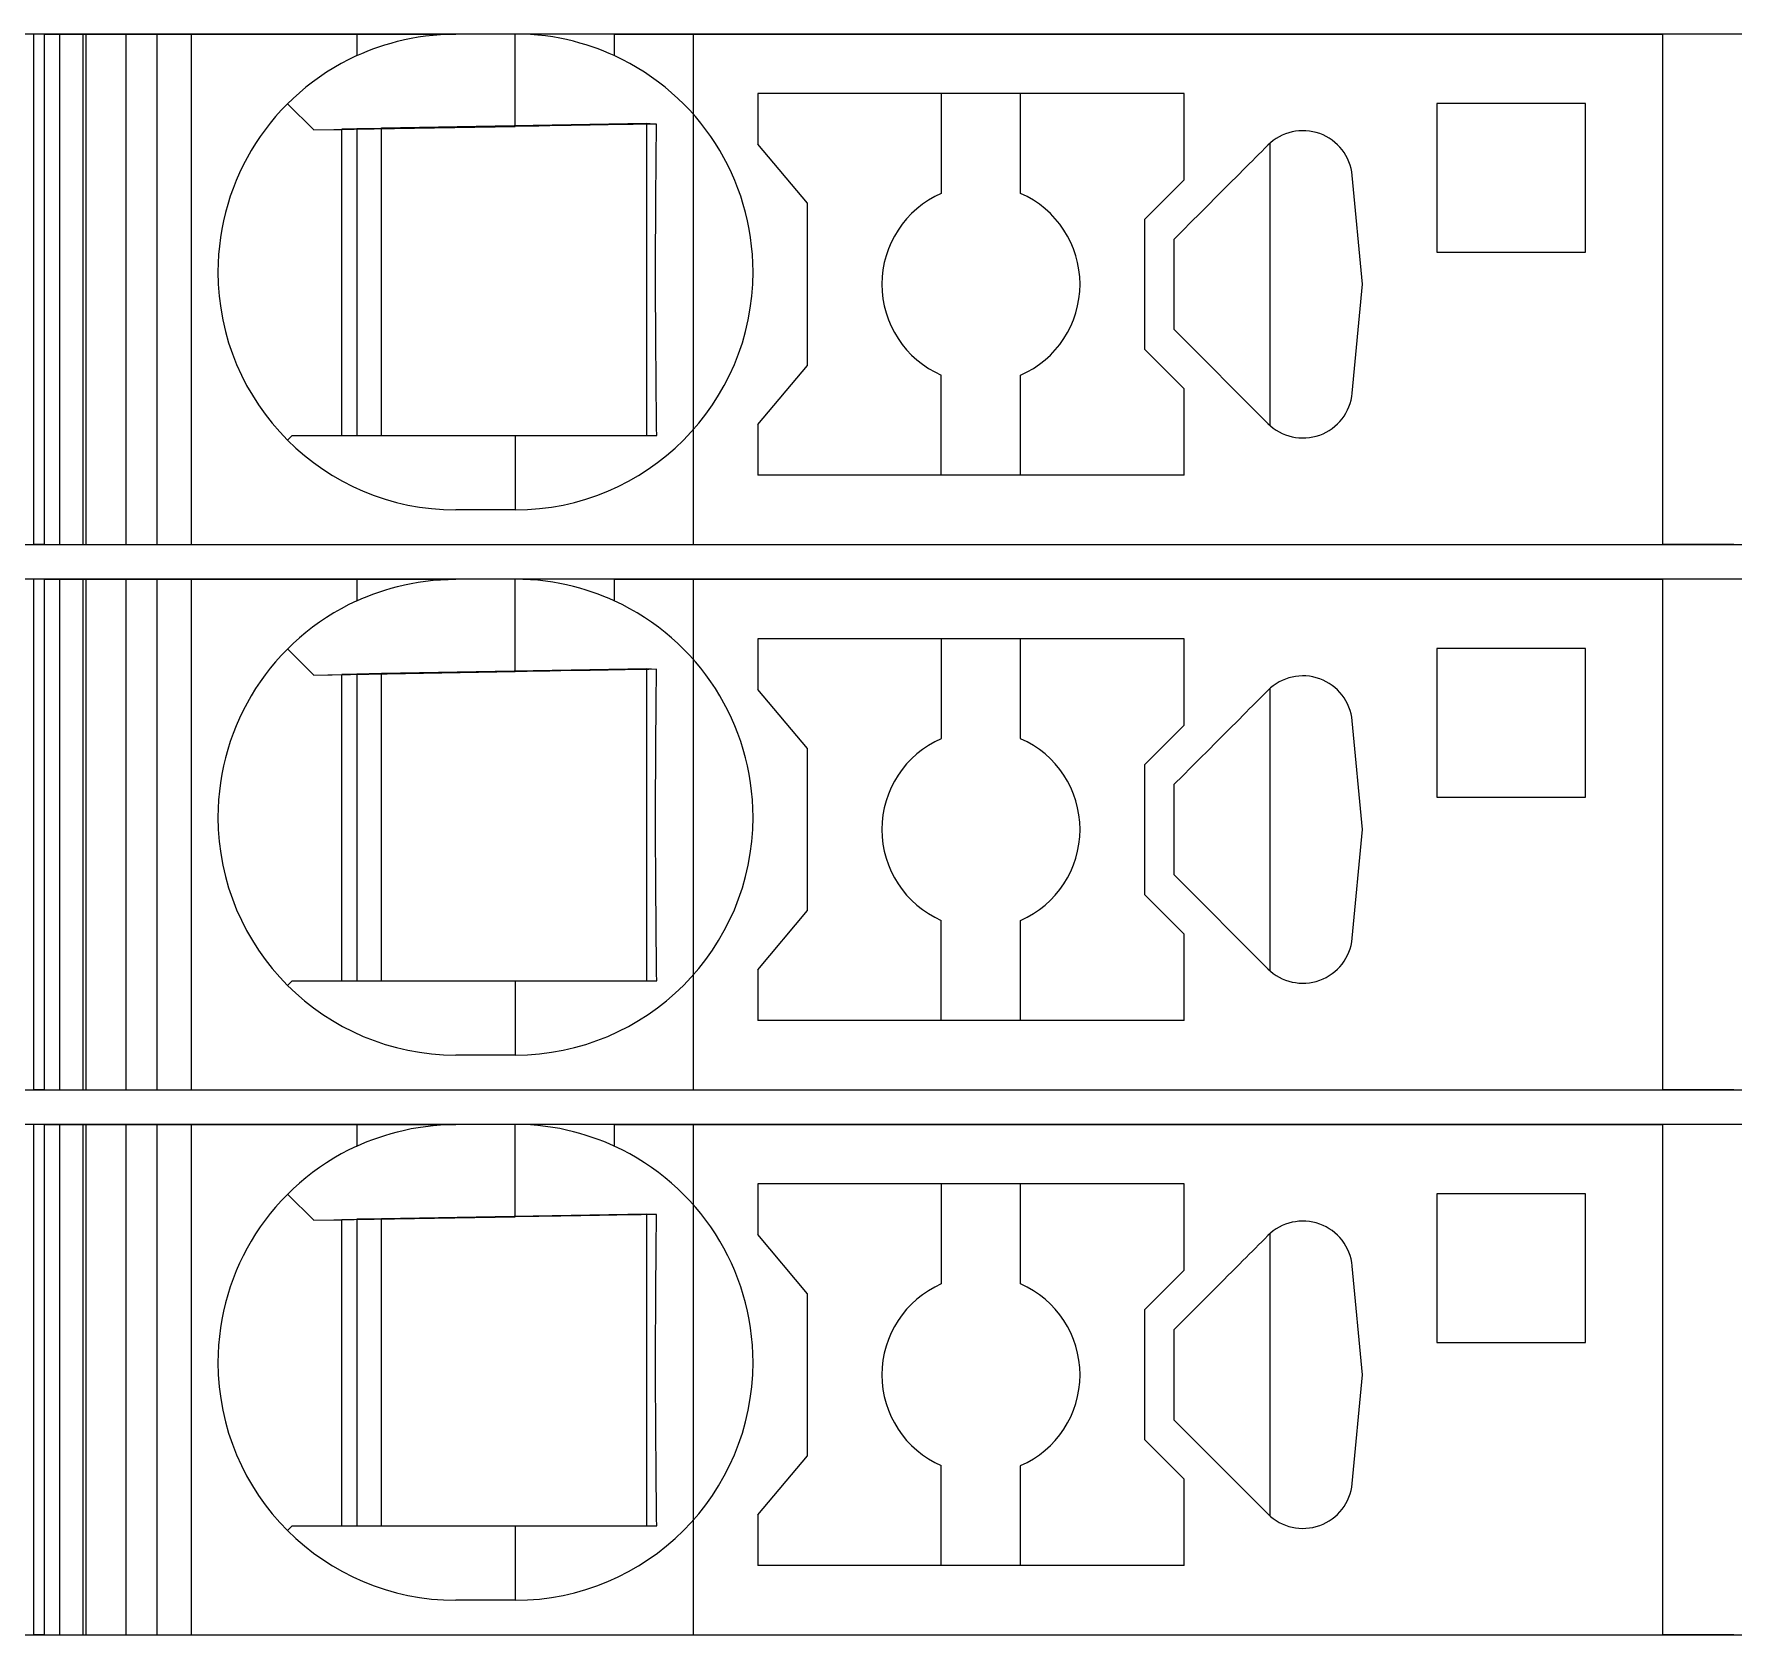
# Model space of a CAD drawing. Header units: millimetres. Extents: x 0 to 2100, y 0 to 1485.
# Drawn here: x 1240.89 to 1258.05, y 596.35 to 612.5 of the extents above; entities that cross this region are included whole.
import ezdxf
from ezdxf.enums import TextEntityAlignment as Align

# ---------------------------------------------------------------- set-up
doc = ezdxf.new("R2010")
doc.units = ezdxf.units.MM
for name, color, linetype, lineweight in [('EPLAN309', 5, 'Continuous', 5), ('EPLAN493', 5, 'Continuous', 5), ('MAIN-1', 7, 'Continuous', 5), ('MAIN-2', 7, 'Continuous', 5)]:
    doc.layers.add(name, color=color, linetype=linetype, lineweight=lineweight)
doc.styles.add('Tahoma', font='')
doc.styles.get('Tahoma').set_extended_font_data('Tahoma')

# ---------------------------------------------------------------- blocks, each defined once
blk = doc.blocks.new('EPLSYM_LibrarySPECIAL_Symbol12_Variant0_Placement8_34')
at = {"layer": 'EPLAN309', "lineweight": 13, "ltscale": 20}
blk.add_lwpolyline([(0, -5.15), (68.15, -5.15), (68.15, 0), (0, 0)], close=True, dxfattribs=at)
at = {"layer": 'EPLAN493', "color": 5, "style": 'Tahoma'}
blk.add_attdef('17_20450', text='', height=2.93475, dxfattribs=at).set_placement((0, -27.293475), align=Align.MIDDLE_RIGHT)
blk = doc.blocks.new('EPLSYM_LibrarySPECIAL_Symbol12_Variant0_Placement8_35')
at = {"layer": 'EPLAN309', "lineweight": 13, "ltscale": 20}
blk.add_lwpolyline([(0, -5.15), (68.15, -5.15), (68.15, 0), (0, 0)], close=True, dxfattribs=at)
at = {"layer": 'EPLAN493', "color": 5, "style": 'Tahoma'}
blk.add_attdef('17_20450', text='', height=2.93475, dxfattribs=at).set_placement((0, -27.293475), align=Align.MIDDLE_RIGHT)
blk = doc.blocks.new('EPLSYM_LibrarySPECIAL_Symbol12_Variant0_Placement8_36')
at = {"layer": 'EPLAN309', "lineweight": 13, "ltscale": 20}
blk.add_lwpolyline([(0, -5.15), (68.15, -5.15), (68.15, 0), (0, 0)], close=True, dxfattribs=at)
at = {"layer": 'EPLAN493', "color": 5, "style": 'Tahoma'}
blk.add_attdef('17_20450', text='', height=2.93475, dxfattribs=at).set_placement((0, -27.293475), align=Align.MIDDLE_RIGHT)

msp = doc.modelspace()

# ---------------------------------------------------------------- linework, layer by layer
at = {"layer": 'MAIN-1'}
for p, q in [((1241.001, 612.5), (1240.893, 612.5)), ((1240.893, 607.35), (1240.893, 612.5)), ((1241.001, 612.5), (1244.15, 612.5)), ((1241.001, 607.35), (1241.001, 612.5)), ((1244.15, 612.5), (1245.15, 612.5)), ((1244.15, 612.5), (1244.15, 612.282)), ((1244.921, 612.489), (1244.997, 612.495)), ((1244.997, 612.495), (1245.073, 612.499)), ((1245.073, 612.499), (1245.15, 612.5)), ((1245.75, 612.5), (1245.15, 612.5)), ((1245.827, 612.499), (1245.75, 612.5)), ((1246.75, 612.5), (1245.75, 612.5)), ((1245.75, 611.568), (1245.75, 612.5)), ((1245.903, 612.495), (1245.827, 612.499)), ((1245.979, 612.489), (1245.903, 612.495)), ((1246.75, 612.5), (1257.332, 612.5)), ((1246.75, 612.5), (1246.75, 612.282)), ((1258.05, 612.5), (1257.332, 612.5)), ((1257.332, 607.35), (1257.332, 612.5)), ((1244.202, 612.305), (1244.256, 612.327)), ((1244.256, 612.327), (1244.313, 612.349)), ((1244.313, 612.349), (1244.372, 612.37)), ((1244.372, 612.37), (1244.433, 612.39)), ((1244.433, 612.39), (1244.497, 612.409)), ((1244.497, 612.409), (1244.563, 612.427)), ((1244.563, 612.427), (1244.631, 612.443)), ((1244.631, 612.443), (1244.701, 612.458)), ((1244.701, 612.458), (1244.772, 612.47)), ((1244.772, 612.47), (1244.846, 612.481)), ((1244.846, 612.481), (1244.921, 612.489)), ((1246.054, 612.481), (1245.979, 612.489)), ((1246.128, 612.47), (1246.054, 612.481)), ((1246.199, 612.458), (1246.128, 612.47)), ((1246.269, 612.443), (1246.199, 612.458)), ((1246.337, 612.427), (1246.269, 612.443)), ((1246.403, 612.409), (1246.337, 612.427)), ((1246.467, 612.39), (1246.403, 612.409)), ((1246.528, 612.37), (1246.467, 612.39)), ((1246.587, 612.349), (1246.528, 612.37)), ((1246.644, 612.327), (1246.587, 612.349)), ((1246.698, 612.305), (1246.644, 612.327)), ((1244.15, 612.282), (1244.202, 612.305)), ((1246.75, 612.282), (1246.698, 612.305)), ((1248.2, 611.9), (1248.2, 611.389)), ((1252.5, 611.9), (1248.2, 611.9)), ((1250.05, 611.9), (1250.05, 610.892)), ((1250.85, 610.892), (1250.85, 611.9)), ((1252.5, 611.029), (1252.5, 611.9)), ((1243.453, 611.797), (1243.717, 611.533)), ((1255.05, 611.8), (1255.05, 610.3)), ((1256.55, 611.8), (1255.05, 611.8)), ((1256.55, 610.3), (1256.55, 611.8)), ((1243.717, 611.533), (1245.75, 611.568)), ((1244, 608.45), (1244, 611.538)), ((1244.15, 611.54), (1244.15, 608.45)), ((1244.4, 608.45), (1244.4, 611.545)), ((1245.87, 611.57), (1245.75, 611.568)), ((1245.987, 611.572), (1245.87, 611.57)), ((1246.1, 611.574), (1245.987, 611.572)), ((1246.209, 611.576), (1246.1, 611.574)), ((1246.313, 611.578), (1246.209, 611.576)), ((1246.412, 611.579), (1246.313, 611.578)), ((1246.507, 611.581), (1246.412, 611.579)), ((1246.599, 611.583), (1246.507, 611.581)), ((1246.688, 611.584), (1246.599, 611.583)), ((1246.774, 611.586), (1246.688, 611.584)), ((1246.858, 611.587), (1246.774, 611.586)), ((1246.94, 611.588), (1246.858, 611.587)), ((1247.02, 611.59), (1246.94, 611.588)), ((1247.099, 611.591), (1247.02, 611.59)), ((1247.079, 608.45), (1247.079, 611.591)), ((1247.176, 611.592), (1247.099, 611.591)), ((1247.175, 611.45), (1247.176, 611.522)), ((1247.176, 611.522), (1247.176, 611.592)), ((1247.173, 611.303), (1247.174, 611.377)), ((1247.173, 611.227), (1247.173, 611.303)), ((1247.174, 611.377), (1247.175, 611.45)), ((1248.7, 610.793), (1248.2, 611.389)), ((1253.284, 611.316), (1253.252, 611.285)), ((1253.315, 611.347), (1253.284, 611.316)), ((1253.346, 611.379), (1253.315, 611.347)), ((1253.367, 611.398), (1253.367, 608.552)), ((1247.171, 611.07), (1247.172, 611.149)), ((1247.172, 611.149), (1247.173, 611.227)), ((1253.094, 611.126), (1253.058, 611.09)), ((1253.127, 611.159), (1253.094, 611.126)), ((1253.158, 611.191), (1253.127, 611.159)), ((1253.19, 611.222), (1253.158, 611.191)), ((1253.221, 611.253), (1253.19, 611.222)), ((1253.252, 611.285), (1253.221, 611.253)), ((1247.17, 610.988), (1247.171, 611.07)), ((1247.17, 610.904), (1247.17, 610.988)), ((1252.1, 610.629), (1252.5, 611.029)), ((1252.943, 610.975), (1252.902, 610.934)), ((1252.983, 611.015), (1252.943, 610.975)), ((1253.021, 611.053), (1252.983, 611.015)), ((1253.058, 611.09), (1253.021, 611.053)), ((1254.302, 609.975), (1254.198, 611.072)), ((1247.169, 610.817), (1247.17, 610.904)), ((1247.169, 610.726), (1247.169, 610.817)), ((1248.7, 609.157), (1248.7, 610.793)), ((1252.823, 610.856), (1252.742, 610.774)), ((1252.902, 610.934), (1252.823, 610.856)), ((1247.168, 610.632), (1247.169, 610.726)), ((1247.168, 610.534), (1247.168, 610.632)), ((1252.1, 610.629), (1252.1, 609.321)), ((1252.572, 610.604), (1252.486, 610.518)), ((1252.658, 610.69), (1252.572, 610.604)), ((1252.742, 610.774), (1252.658, 610.69)), ((1247.167, 610.431), (1247.168, 610.534)), ((1252.486, 610.518), (1252.4, 610.432)), ((1252.4, 610.302), (1252.4, 610.432)), ((1247.167, 610.324), (1247.167, 610.431)), ((1247.167, 610.213), (1247.167, 610.324)), ((1252.4, 610.171), (1252.4, 610.302)), ((1255.05, 610.3), (1256.55, 610.3)), ((1247.167, 610.1), (1247.167, 610.213)), ((1247.167, 609.979), (1247.167, 610.1)), ((1252.4, 610.04), (1252.4, 610.171)), ((1247.167, 609.861), (1247.167, 609.979)), ((1252.4, 609.91), (1252.4, 610.04)), ((1254.198, 608.878), (1254.302, 609.975)), ((1247.167, 609.747), (1247.167, 609.861)), ((1247.168, 609.638), (1247.167, 609.747)), ((1252.4, 609.779), (1252.4, 609.91)), ((1252.4, 609.648), (1252.4, 609.779)), ((1247.168, 609.534), (1247.168, 609.638)), ((1252.4, 609.518), (1252.4, 609.648)), ((1247.169, 609.434), (1247.168, 609.534)), ((1247.169, 609.339), (1247.169, 609.434)), ((1252.4, 609.518), (1253.346, 608.571)), ((1247.17, 609.248), (1247.169, 609.339)), ((1247.171, 609.159), (1247.17, 609.248)), ((1252.5, 608.921), (1252.1, 609.321)), ((1247.172, 609.073), (1247.171, 609.159)), ((1247.172, 608.99), (1247.172, 609.073)), ((1248.2, 608.561), (1248.7, 609.157)), ((1247.173, 608.908), (1247.172, 608.99)), ((1247.174, 608.829), (1247.173, 608.908)), ((1250.05, 608.05), (1250.05, 609.058)), ((1250.85, 608.05), (1250.85, 609.058)), ((1252.5, 608.05), (1252.5, 608.921)), ((1247.175, 608.75), (1247.174, 608.829)), ((1247.176, 608.674), (1247.175, 608.75)), ((1247.176, 608.598), (1247.176, 608.674)), ((1247.177, 608.524), (1247.176, 608.598)), ((1248.2, 608.561), (1248.2, 608.05)), ((1243.5, 608.45), (1243.453, 608.403)), ((1243.5, 608.45), (1245.75, 608.45)), ((1245.75, 608.45), (1245.842, 608.45)), ((1245.75, 608.45), (1245.75, 607.7)), ((1245.842, 608.45), (1245.933, 608.45)), ((1245.933, 608.45), (1246.023, 608.45)), ((1246.023, 608.45), (1246.11, 608.45)), ((1246.11, 608.45), (1246.195, 608.45)), ((1246.195, 608.45), (1246.278, 608.45)), ((1246.278, 608.45), (1246.358, 608.45)), ((1246.358, 608.45), (1246.436, 608.45)), ((1246.436, 608.45), (1246.511, 608.45)), ((1246.511, 608.45), (1246.585, 608.45)), ((1246.585, 608.45), (1246.657, 608.45)), ((1246.657, 608.45), (1246.726, 608.45)), ((1246.726, 608.45), (1246.795, 608.45)), ((1246.795, 608.45), (1246.861, 608.45)), ((1246.861, 608.45), (1246.927, 608.45)), ((1246.927, 608.45), (1246.991, 608.45)), ((1246.991, 608.45), (1247.055, 608.45)), ((1247.055, 608.45), (1247.117, 608.45)), ((1247.117, 608.45), (1247.178, 608.45)), ((1247.178, 608.45), (1247.177, 608.524)), ((1252.5, 608.05), (1248.2, 608.05)), ((1245.75, 607.7), (1245.15, 607.7)), ((1241.001, 607.35), (1240.893, 607.35)), ((1241.001, 607.35), (1257.332, 607.35)), ((1258.05, 607.35), (1257.332, 607.35)), ((1241.001, 607), (1240.893, 607)), ((1240.893, 601.85), (1240.893, 607)), ((1241.001, 607), (1244.15, 607)), ((1241.001, 601.85), (1241.001, 607)), ((1244.15, 607), (1245.15, 607)), ((1244.15, 607), (1244.15, 606.782)), ((1245.073, 606.999), (1245.15, 607)), ((1245.75, 607), (1245.15, 607)), ((1245.827, 606.999), (1245.75, 607)), ((1246.75, 607), (1245.75, 607)), ((1245.75, 606.068), (1245.75, 607)), ((1246.75, 607), (1257.332, 607)), ((1246.75, 607), (1246.75, 606.782)), ((1258.05, 607), (1257.332, 607)), ((1257.332, 601.85), (1257.332, 607)), ((1244.256, 606.827), (1244.313, 606.849)), ((1244.313, 606.849), (1244.372, 606.87)), ((1244.372, 606.87), (1244.433, 606.89)), ((1244.433, 606.89), (1244.497, 606.909)), ((1244.497, 606.909), (1244.563, 606.927)), ((1244.563, 606.927), (1244.631, 606.943)), ((1244.631, 606.943), (1244.701, 606.958)), ((1244.701, 606.958), (1244.772, 606.97)), ((1244.772, 606.97), (1244.846, 606.981)), ((1244.846, 606.981), (1244.921, 606.989)), ((1244.921, 606.989), (1244.997, 606.995)), ((1244.997, 606.995), (1245.073, 606.999)), ((1245.903, 606.995), (1245.827, 606.999)), ((1245.979, 606.989), (1245.903, 606.995)), ((1246.054, 606.981), (1245.979, 606.989)), ((1246.128, 606.97), (1246.054, 606.981)), ((1246.199, 606.958), (1246.128, 606.97)), ((1246.269, 606.943), (1246.199, 606.958)), ((1246.337, 606.927), (1246.269, 606.943)), ((1246.403, 606.909), (1246.337, 606.927)), ((1246.467, 606.89), (1246.403, 606.909)), ((1246.528, 606.87), (1246.467, 606.89)), ((1246.587, 606.849), (1246.528, 606.87)), ((1246.644, 606.827), (1246.587, 606.849)), ((1244.15, 606.782), (1244.202, 606.805)), ((1244.202, 606.805), (1244.256, 606.827)), ((1246.698, 606.805), (1246.644, 606.827)), ((1246.75, 606.782), (1246.698, 606.805)), ((1248.2, 606.4), (1248.2, 605.889)), ((1252.5, 606.4), (1248.2, 606.4)), ((1250.05, 606.4), (1250.05, 605.392)), ((1250.85, 605.392), (1250.85, 606.4)), ((1252.5, 605.529), (1252.5, 606.4)), ((1243.453, 606.297), (1243.717, 606.033)), ((1255.05, 606.3), (1255.05, 604.8)), ((1256.55, 606.3), (1255.05, 606.3)), ((1256.55, 604.8), (1256.55, 606.3)), ((1243.717, 606.033), (1245.75, 606.068)), ((1244, 602.95), (1244, 606.038)), ((1244.15, 606.04), (1244.15, 602.95)), ((1244.4, 602.95), (1244.4, 606.045)), ((1245.87, 606.07), (1245.75, 606.068)), ((1245.987, 606.072), (1245.87, 606.07)), ((1246.1, 606.074), (1245.987, 606.072)), ((1246.209, 606.076), (1246.1, 606.074)), ((1246.313, 606.078), (1246.209, 606.076)), ((1246.412, 606.079), (1246.313, 606.078)), ((1246.507, 606.081), (1246.412, 606.079)), ((1246.599, 606.083), (1246.507, 606.081)), ((1246.688, 606.084), (1246.599, 606.083)), ((1246.774, 606.086), (1246.688, 606.084)), ((1246.858, 606.087), (1246.774, 606.086)), ((1246.94, 606.088), (1246.858, 606.087)), ((1247.02, 606.09), (1246.94, 606.088)), ((1247.099, 606.091), (1247.02, 606.09)), ((1247.079, 602.95), (1247.079, 606.091)), ((1247.176, 606.092), (1247.099, 606.091)), ((1247.175, 605.95), (1247.176, 606.022)), ((1247.176, 606.022), (1247.176, 606.092)), ((1247.173, 605.803), (1247.174, 605.877)), ((1247.173, 605.727), (1247.173, 605.803)), ((1247.174, 605.877), (1247.175, 605.95)), ((1248.7, 605.293), (1248.2, 605.889)), ((1253.284, 605.816), (1253.252, 605.785)), ((1253.315, 605.847), (1253.284, 605.816)), ((1253.346, 605.879), (1253.315, 605.847)), ((1253.367, 605.898), (1253.367, 603.052)), ((1247.171, 605.57), (1247.172, 605.649)), ((1247.172, 605.649), (1247.173, 605.727)), ((1253.127, 605.659), (1253.094, 605.626)), ((1253.158, 605.691), (1253.127, 605.659)), ((1253.19, 605.722), (1253.158, 605.691)), ((1253.221, 605.753), (1253.19, 605.722)), ((1253.252, 605.785), (1253.221, 605.753)), ((1247.17, 605.488), (1247.171, 605.57)), ((1247.17, 605.404), (1247.17, 605.488)), ((1252.1, 605.129), (1252.5, 605.529)), ((1252.943, 605.475), (1252.902, 605.434)), ((1252.983, 605.515), (1252.943, 605.475)), ((1253.021, 605.553), (1252.983, 605.515)), ((1253.058, 605.59), (1253.021, 605.553)), ((1253.094, 605.626), (1253.058, 605.59)), ((1254.302, 604.475), (1254.198, 605.572)), ((1247.169, 605.317), (1247.17, 605.404)), ((1247.169, 605.226), (1247.169, 605.317)), ((1248.7, 603.657), (1248.7, 605.293)), ((1252.823, 605.356), (1252.742, 605.274)), ((1252.902, 605.434), (1252.823, 605.356)), ((1247.168, 605.132), (1247.169, 605.226)), ((1247.168, 605.034), (1247.168, 605.132)), ((1252.1, 605.129), (1252.1, 603.821)), ((1252.658, 605.19), (1252.572, 605.104)), ((1252.742, 605.274), (1252.658, 605.19)), ((1247.167, 604.931), (1247.168, 605.034)), ((1252.486, 605.018), (1252.4, 604.932)), ((1252.572, 605.104), (1252.486, 605.018)), ((1247.167, 604.824), (1247.167, 604.931)), ((1247.167, 604.713), (1247.167, 604.824)), ((1252.4, 604.802), (1252.4, 604.932)), ((1252.4, 604.671), (1252.4, 604.802)), ((1255.05, 604.8), (1256.55, 604.8)), ((1247.167, 604.6), (1247.167, 604.713)), ((1247.167, 604.479), (1247.167, 604.6)), ((1252.4, 604.54), (1252.4, 604.671)), ((1247.167, 604.361), (1247.167, 604.479)), ((1252.4, 604.41), (1252.4, 604.54)), ((1254.198, 603.378), (1254.302, 604.475)), ((1247.167, 604.247), (1247.167, 604.361)), ((1252.4, 604.279), (1252.4, 604.41)), ((1252.4, 604.148), (1252.4, 604.279)), ((1247.168, 604.138), (1247.167, 604.247)), ((1247.168, 604.034), (1247.168, 604.138)), ((1252.4, 604.018), (1252.4, 604.148)), ((1247.169, 603.934), (1247.168, 604.034)), ((1247.169, 603.839), (1247.169, 603.934)), ((1252.4, 604.018), (1253.346, 603.071)), ((1247.17, 603.748), (1247.169, 603.839)), ((1247.171, 603.659), (1247.17, 603.748)), ((1252.5, 603.421), (1252.1, 603.821)), ((1247.172, 603.573), (1247.171, 603.659)), ((1247.172, 603.49), (1247.172, 603.573)), ((1248.2, 603.061), (1248.7, 603.657)), ((1247.173, 603.408), (1247.172, 603.49)), ((1247.174, 603.329), (1247.173, 603.408)), ((1250.05, 602.55), (1250.05, 603.558)), ((1250.85, 602.55), (1250.85, 603.558)), ((1252.5, 602.55), (1252.5, 603.421)), ((1247.175, 603.25), (1247.174, 603.329)), ((1247.176, 603.174), (1247.175, 603.25)), ((1247.176, 603.098), (1247.176, 603.174)), ((1247.177, 603.024), (1247.176, 603.098)), ((1248.2, 603.061), (1248.2, 602.55)), ((1243.5, 602.95), (1243.453, 602.903)), ((1243.5, 602.95), (1245.75, 602.95)), ((1245.75, 602.95), (1245.842, 602.95)), ((1245.75, 602.95), (1245.75, 602.2)), ((1245.842, 602.95), (1245.933, 602.95)), ((1245.933, 602.95), (1246.023, 602.95)), ((1246.023, 602.95), (1246.11, 602.95)), ((1246.11, 602.95), (1246.195, 602.95)), ((1246.195, 602.95), (1246.278, 602.95)), ((1246.278, 602.95), (1246.358, 602.95)), ((1246.358, 602.95), (1246.436, 602.95)), ((1246.436, 602.95), (1246.511, 602.95)), ((1246.511, 602.95), (1246.585, 602.95)), ((1246.585, 602.95), (1246.657, 602.95)), ((1246.657, 602.95), (1246.726, 602.95)), ((1246.726, 602.95), (1246.795, 602.95)), ((1246.795, 602.95), (1246.861, 602.95)), ((1246.861, 602.95), (1246.927, 602.95)), ((1246.927, 602.95), (1246.991, 602.95)), ((1246.991, 602.95), (1247.055, 602.95)), ((1247.055, 602.95), (1247.117, 602.95)), ((1247.117, 602.95), (1247.178, 602.95)), ((1247.178, 602.95), (1247.177, 603.024)), ((1252.5, 602.55), (1248.2, 602.55)), ((1245.75, 602.2), (1245.15, 602.2)), ((1241.001, 601.85), (1240.893, 601.85)), ((1241.001, 601.85), (1257.332, 601.85)), ((1258.05, 601.85), (1257.332, 601.85)), ((1241.001, 601.5), (1240.893, 601.5)), ((1240.893, 596.35), (1240.893, 601.5)), ((1241.001, 601.5), (1244.15, 601.5)), ((1241.001, 596.35), (1241.001, 601.5)), ((1244.15, 601.5), (1245.15, 601.5)), ((1244.15, 601.5), (1244.15, 601.282)), ((1244.256, 601.327), (1244.313, 601.349)), ((1244.313, 601.349), (1244.372, 601.37)), ((1244.372, 601.37), (1244.433, 601.39)), ((1244.433, 601.39), (1244.497, 601.409)), ((1244.497, 601.409), (1244.563, 601.427)), ((1244.563, 601.427), (1244.631, 601.443)), ((1244.631, 601.443), (1244.701, 601.458)), ((1244.701, 601.458), (1244.772, 601.47)), ((1244.772, 601.47), (1244.846, 601.481)), ((1244.846, 601.481), (1244.921, 601.489)), ((1244.921, 601.489), (1244.997, 601.495)), ((1244.997, 601.495), (1245.073, 601.499)), ((1245.073, 601.499), (1245.15, 601.5)), ((1245.75, 601.5), (1245.15, 601.5)), ((1245.827, 601.499), (1245.75, 601.5)), ((1246.75, 601.5), (1245.75, 601.5)), ((1245.75, 600.568), (1245.75, 601.5)), ((1245.903, 601.495), (1245.827, 601.499)), ((1245.979, 601.489), (1245.903, 601.495)), ((1246.054, 601.481), (1245.979, 601.489)), ((1246.128, 601.47), (1246.054, 601.481)), ((1246.199, 601.458), (1246.128, 601.47)), ((1246.269, 601.443), (1246.199, 601.458)), ((1246.337, 601.427), (1246.269, 601.443)), ((1246.403, 601.409), (1246.337, 601.427)), ((1246.467, 601.39), (1246.403, 601.409)), ((1246.528, 601.37), (1246.467, 601.39)), ((1246.587, 601.349), (1246.528, 601.37)), ((1246.644, 601.327), (1246.587, 601.349)), ((1246.75, 601.5), (1257.332, 601.5)), ((1246.75, 601.5), (1246.75, 601.282)), ((1258.05, 601.5), (1257.332, 601.5)), ((1257.332, 596.35), (1257.332, 601.5)), ((1244.15, 601.282), (1244.202, 601.305)), ((1244.202, 601.305), (1244.256, 601.327)), ((1246.698, 601.305), (1246.644, 601.327)), ((1246.75, 601.282), (1246.698, 601.305)), ((1248.2, 600.9), (1248.2, 600.389)), ((1252.5, 600.9), (1248.2, 600.9)), ((1250.05, 600.9), (1250.05, 599.892)), ((1250.85, 599.892), (1250.85, 600.9)), ((1252.5, 600.029), (1252.5, 600.9)), ((1243.453, 600.797), (1243.717, 600.533)), ((1255.05, 600.8), (1255.05, 599.3)), ((1256.55, 600.8), (1255.05, 600.8)), ((1256.55, 599.3), (1256.55, 600.8)), ((1243.717, 600.533), (1245.75, 600.568)), ((1244, 597.45), (1244, 600.538)), ((1244.15, 600.54), (1244.15, 597.45)), ((1244.4, 597.45), (1244.4, 600.545)), ((1245.87, 600.57), (1245.75, 600.568)), ((1245.987, 600.572), (1245.87, 600.57)), ((1246.1, 600.574), (1245.987, 600.572)), ((1246.209, 600.576), (1246.1, 600.574)), ((1246.313, 600.578), (1246.209, 600.576)), ((1246.412, 600.579), (1246.313, 600.578)), ((1246.507, 600.581), (1246.412, 600.579)), ((1246.599, 600.583), (1246.507, 600.581)), ((1246.688, 600.584), (1246.599, 600.583)), ((1246.774, 600.586), (1246.688, 600.584)), ((1246.858, 600.587), (1246.774, 600.586)), ((1246.94, 600.588), (1246.858, 600.587)), ((1247.02, 600.59), (1246.94, 600.588)), ((1247.099, 600.591), (1247.02, 600.59)), ((1247.079, 597.45), (1247.079, 600.591)), ((1247.176, 600.592), (1247.099, 600.591)), ((1247.175, 600.45), (1247.176, 600.522)), ((1247.176, 600.522), (1247.176, 600.592)), ((1247.173, 600.303), (1247.174, 600.377)), ((1247.174, 600.377), (1247.175, 600.45)), ((1248.7, 599.793), (1248.2, 600.389)), ((1253.284, 600.316), (1253.252, 600.285)), ((1253.315, 600.347), (1253.284, 600.316)), ((1253.346, 600.379), (1253.315, 600.347)), ((1253.367, 600.398), (1253.367, 597.552)), ((1247.171, 600.07), (1247.172, 600.149)), ((1247.172, 600.149), (1247.173, 600.227)), ((1247.173, 600.227), (1247.173, 600.303)), ((1253.127, 600.159), (1253.094, 600.126)), ((1253.158, 600.191), (1253.127, 600.159)), ((1253.19, 600.222), (1253.158, 600.191)), ((1253.221, 600.253), (1253.19, 600.222)), ((1253.252, 600.285), (1253.221, 600.253)), ((1247.17, 599.988), (1247.171, 600.07)), ((1247.17, 599.904), (1247.17, 599.988)), ((1252.1, 599.629), (1252.5, 600.029)), ((1252.943, 599.975), (1252.902, 599.934)), ((1252.983, 600.015), (1252.943, 599.975)), ((1253.021, 600.053), (1252.983, 600.015)), ((1253.058, 600.09), (1253.021, 600.053)), ((1253.094, 600.126), (1253.058, 600.09)), ((1254.302, 598.975), (1254.198, 600.072)), ((1247.169, 599.817), (1247.17, 599.904)), ((1247.169, 599.726), (1247.169, 599.817)), ((1252.823, 599.856), (1252.742, 599.774)), ((1252.902, 599.934), (1252.823, 599.856)), ((1247.168, 599.632), (1247.169, 599.726)), ((1247.168, 599.534), (1247.168, 599.632)), ((1248.7, 598.157), (1248.7, 599.793)), ((1252.1, 599.629), (1252.1, 598.321)), ((1252.658, 599.69), (1252.572, 599.604)), ((1252.742, 599.774), (1252.658, 599.69)), ((1247.167, 599.431), (1247.168, 599.534)), ((1252.486, 599.518), (1252.4, 599.432)), ((1252.572, 599.604), (1252.486, 599.518)), ((1247.167, 599.324), (1247.167, 599.431)), ((1247.167, 599.213), (1247.167, 599.324)), ((1252.4, 599.302), (1252.4, 599.432)), ((1252.4, 599.171), (1252.4, 599.302)), ((1255.05, 599.3), (1256.55, 599.3)), ((1247.167, 599.1), (1247.167, 599.213)), ((1252.4, 599.04), (1252.4, 599.171)), ((1247.167, 598.979), (1247.167, 599.1)), ((1247.167, 598.861), (1247.167, 598.979)), ((1252.4, 598.91), (1252.4, 599.04)), ((1254.198, 597.878), (1254.302, 598.975)), ((1247.167, 598.747), (1247.167, 598.861)), ((1252.4, 598.779), (1252.4, 598.91)), ((1252.4, 598.648), (1252.4, 598.779)), ((1247.168, 598.638), (1247.167, 598.747)), ((1247.168, 598.534), (1247.168, 598.638)), ((1252.4, 598.518), (1252.4, 598.648)), ((1247.169, 598.434), (1247.168, 598.534)), ((1247.169, 598.339), (1247.169, 598.434)), ((1252.4, 598.518), (1253.346, 597.571)), ((1247.17, 598.248), (1247.169, 598.339)), ((1252.5, 597.921), (1252.1, 598.321)), ((1247.171, 598.159), (1247.17, 598.248)), ((1247.172, 598.073), (1247.171, 598.159)), ((1248.2, 597.561), (1248.7, 598.157)), ((1247.172, 597.99), (1247.172, 598.073)), ((1247.173, 597.908), (1247.172, 597.99)), ((1247.174, 597.829), (1247.173, 597.908)), ((1250.05, 597.05), (1250.05, 598.058)), ((1250.85, 597.05), (1250.85, 598.058)), ((1252.5, 597.05), (1252.5, 597.921)), ((1247.175, 597.75), (1247.174, 597.829)), ((1247.176, 597.674), (1247.175, 597.75)), ((1247.176, 597.598), (1247.176, 597.674)), ((1247.177, 597.524), (1247.176, 597.598)), ((1243.5, 597.45), (1243.453, 597.403)), ((1243.5, 597.45), (1245.75, 597.45)), ((1245.75, 597.45), (1245.842, 597.45)), ((1245.75, 597.45), (1245.75, 596.7)), ((1245.842, 597.45), (1245.933, 597.45)), ((1245.933, 597.45), (1246.023, 597.45)), ((1246.023, 597.45), (1246.11, 597.45)), ((1246.11, 597.45), (1246.195, 597.45)), ((1246.195, 597.45), (1246.278, 597.45)), ((1246.278, 597.45), (1246.358, 597.45)), ((1246.358, 597.45), (1246.436, 597.45)), ((1246.436, 597.45), (1246.511, 597.45)), ((1246.511, 597.45), (1246.585, 597.45)), ((1246.585, 597.45), (1246.657, 597.45)), ((1246.657, 597.45), (1246.726, 597.45)), ((1246.726, 597.45), (1246.795, 597.45)), ((1246.795, 597.45), (1246.861, 597.45)), ((1246.861, 597.45), (1246.927, 597.45)), ((1246.927, 597.45), (1246.991, 597.45)), ((1246.991, 597.45), (1247.055, 597.45)), ((1247.055, 597.45), (1247.117, 597.45)), ((1247.117, 597.45), (1247.178, 597.45)), ((1247.178, 597.45), (1247.177, 597.524)), ((1248.2, 597.561), (1248.2, 597.05)), ((1252.5, 597.05), (1248.2, 597.05)), ((1245.75, 596.7), (1245.15, 596.7)), ((1241.001, 596.35), (1240.893, 596.35)), ((1241.001, 596.35), (1257.332, 596.35)), ((1258.05, 596.35), (1257.332, 596.35))]:
    msp.add_line(p, q, dxfattribs=at)
for centre, radius, start, end in [((1245.15, 610.1), 2.4, 114.6244, 180), ((1245.75, 610.1), 2.4, 0, 65.3756), ((1253.7, 611.025), 0.5, 5.4404, 135), ((1250.45, 609.975), 1, 113.5782, 180), ((1250.45, 609.975), 1, 0, 66.4218), ((1245.15, 610.1), 2.4, 180, 270), ((1245.75, 610.1), 2.4, 270, 0), ((1250.45, 609.975), 1, 180, 246.4218), ((1250.45, 609.975), 1, 293.5782, 0), ((1253.7, 608.925), 0.5, 225, 354.5596), ((1245.15, 604.6), 2.4, 114.6244, 180), ((1245.75, 604.6), 2.4, 0, 65.3756), ((1253.7, 605.525), 0.5, 5.4404, 135), ((1250.45, 604.475), 1, 113.5782, 180), ((1250.45, 604.475), 1, 0, 66.4218), ((1245.15, 604.6), 2.4, 180, 270), ((1245.75, 604.6), 2.4, 270, 0), ((1250.45, 604.475), 1, 180, 246.4218), ((1250.45, 604.475), 1, 293.5782, 0), ((1253.7, 603.425), 0.5, 225, 354.5596), ((1245.15, 599.1), 2.4, 114.6244, 180), ((1245.75, 599.1), 2.4, 0, 65.3756), ((1253.7, 600.025), 0.5, 5.4404, 135), ((1250.45, 598.975), 1, 113.5782, 180), ((1250.45, 598.975), 1, 0, 66.4218), ((1245.15, 599.1), 2.4, 180, 270), ((1245.75, 599.1), 2.4, 270, 0), ((1250.45, 598.975), 1, 180, 246.4218), ((1250.45, 598.975), 1, 293.5782, 0), ((1253.7, 597.925), 0.5, 225, 354.5596)]:
    msp.add_arc(centre, radius, start, end, dxfattribs=at)
at = {"layer": 'MAIN-2'}
for p, q in [((1241.15, 612.5), (1241.15, 607.35)), ((1241.389, 607.35), (1241.389, 612.5)), ((1241.417, 612.5), (1241.417, 607.35)), ((1241.82, 612.5), (1241.82, 607.35)), ((1242.136, 607.35), (1242.136, 612.5)), ((1242.481, 612.5), (1242.481, 607.35)), ((1247.55, 607.35), (1247.55, 612.5)), ((1243.717, 611.533), (1244, 611.538)), ((1244.15, 611.542), (1244, 611.539)), ((1244, 611.539), (1244, 611.538)), ((1244, 611.538), (1244, 611.538)), ((1244.4, 611.548), (1244.15, 611.543)), ((1244.15, 611.542), (1244.15, 611.543)), ((1244.15, 611.542), (1244.15, 611.54)), ((1244.4, 611.553), (1247.079, 611.6)), ((1244.4, 611.548), (1244.4, 611.553)), ((1244.4, 611.545), (1244.4, 611.548)), ((1247.079, 611.6), (1247.176, 611.592)), ((1247.079, 611.591), (1247.079, 611.6)), ((1244.15, 608.45), (1244.15, 608.45)), ((1244.4, 608.45), (1244.4, 608.45)), ((1241.15, 607), (1241.15, 601.85)), ((1241.389, 601.85), (1241.389, 607)), ((1241.417, 607), (1241.417, 601.85)), ((1241.82, 607), (1241.82, 601.85)), ((1242.136, 601.85), (1242.136, 607)), ((1242.481, 607), (1242.481, 601.85)), ((1247.55, 601.85), (1247.55, 607)), ((1243.717, 606.033), (1244, 606.038)), ((1244.15, 606.042), (1244, 606.039)), ((1244, 606.039), (1244, 606.038)), ((1244, 606.038), (1244, 606.038)), ((1244.4, 606.048), (1244.15, 606.043)), ((1244.15, 606.042), (1244.15, 606.043)), ((1244.15, 606.042), (1244.15, 606.04)), ((1244.4, 606.053), (1247.079, 606.1)), ((1244.4, 606.048), (1244.4, 606.053)), ((1244.4, 606.045), (1244.4, 606.048)), ((1247.079, 606.1), (1247.176, 606.092)), ((1247.079, 606.091), (1247.079, 606.1)), ((1244.15, 602.95), (1244.15, 602.95)), ((1244.4, 602.95), (1244.4, 602.95)), ((1241.15, 601.5), (1241.15, 596.35)), ((1241.389, 596.35), (1241.389, 601.5)), ((1241.417, 601.5), (1241.417, 596.35)), ((1241.82, 601.5), (1241.82, 596.35)), ((1242.136, 596.35), (1242.136, 601.5)), ((1242.481, 601.5), (1242.481, 596.35)), ((1247.55, 596.35), (1247.55, 601.5)), ((1243.717, 600.533), (1244, 600.538)), ((1244.15, 600.542), (1244, 600.539)), ((1244, 600.539), (1244, 600.538)), ((1244, 600.538), (1244, 600.538)), ((1244.4, 600.548), (1244.15, 600.543)), ((1244.15, 600.542), (1244.15, 600.543)), ((1244.15, 600.542), (1244.15, 600.54)), ((1244.4, 600.553), (1247.079, 600.6)), ((1244.4, 600.548), (1244.4, 600.553)), ((1244.4, 600.545), (1244.4, 600.548)), ((1247.079, 600.6), (1247.176, 600.592)), ((1247.079, 600.591), (1247.079, 600.6)), ((1244.15, 597.45), (1244.15, 597.45)), ((1244.4, 597.45), (1244.4, 597.45))]:
    msp.add_line(p, q, dxfattribs=at)

# ---------------------------------------------------------------- block references
for name, p in [('EPLSYM_LibrarySPECIAL_Symbol12_Variant0_Placement8_34', (1222, 612.5)), ('EPLSYM_LibrarySPECIAL_Symbol12_Variant0_Placement8_35', (1222, 607)), ('EPLSYM_LibrarySPECIAL_Symbol12_Variant0_Placement8_36', (1222, 601.5))]:
    msp.add_blockref(name, p)

doc.saveas('drawing.dxf')
